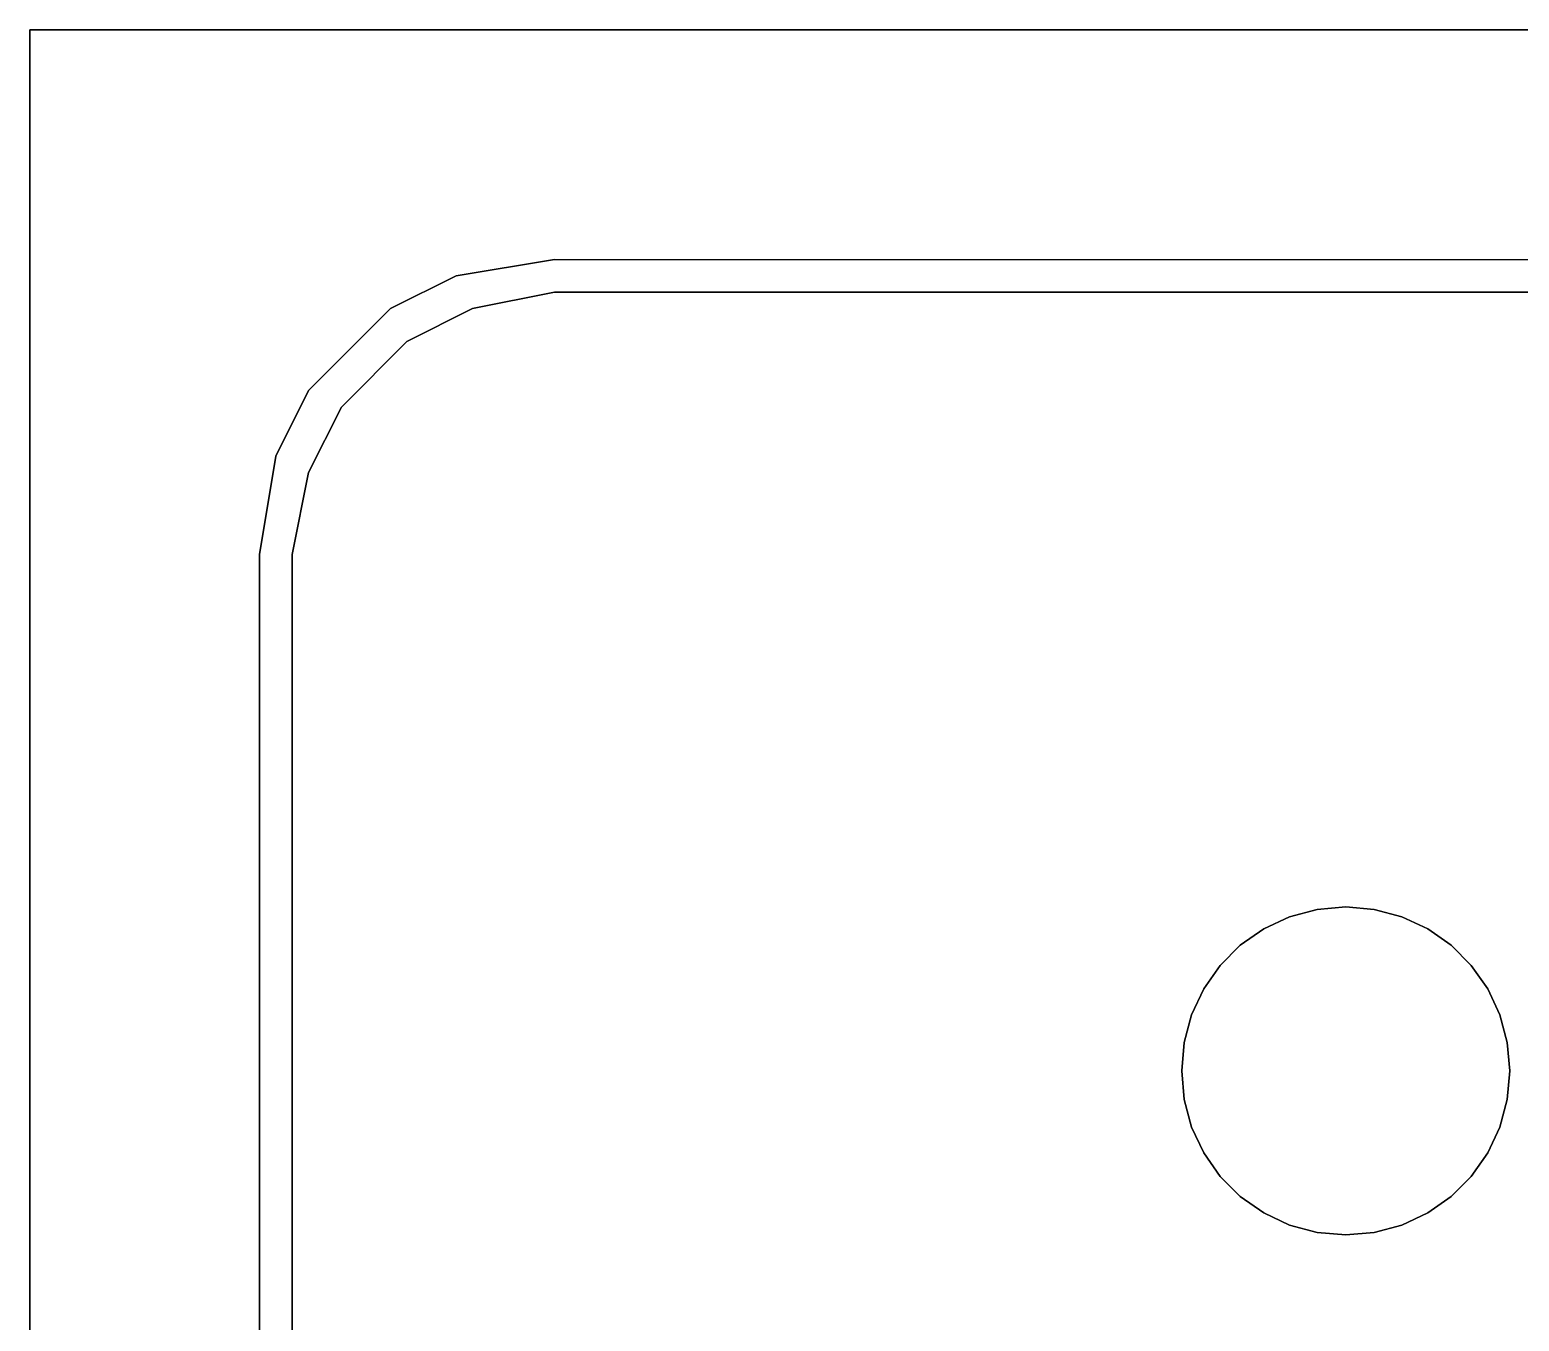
# Model space of a CAD drawing. Header units: inches. Extents: x -7543 to -822, y 102837 to 190349.
# Drawn here: x -829.83032 to -829.82455, y 102837.01443 to 102837.01943 of the extents above; entities that cross this region are included whole.
import ezdxf

# ---------------------------------------------------------------- set-up
doc = ezdxf.new("R2010")
doc.units = ezdxf.units.IN
doc.header["$MEASUREMENT"] = 0
doc.layers.add('TEFRİŞ', color=7, linetype='Continuous', lineweight=25, true_color=0x78462c)

msp = doc.modelspace()

# ---------------------------------------------------------------- linework, layer by layer
at = {"layer": 'TEFRİŞ'}
for p, q in [((-829.8282879, 102837.0185418, -0.004191), (-829.8286689, 102837.0184783, -0.004191)), ((-829.8282879, 102837.0185418, -0.004191), (-829.8223519, 102837.0185418, -0.004191)), ((-829.8286689, 102837.0184783, -0.004191), (-829.8289229, 102837.0183513, -0.004191)), ((-829.8282879, 102837.0184148, -0.004191), (-829.8286054, 102837.0183513, -0.004191)), ((-829.8289229, 102837.0183513, -0.004191), (-829.8292404, 102837.0180338, -0.004191)), ((-829.8286054, 102837.0183513, -0.004191), (-829.8288594, 102837.0182243, -0.004191)), ((-829.8288594, 102837.0182243, -0.004191), (-829.8291134, 102837.0179703, -0.004191)), ((-829.8292404, 102837.0180338, -0.004191), (-829.8293674, 102837.0177798, -0.004191)), ((-829.8291134, 102837.0179703, -0.004191), (-829.8292404, 102837.0177163, -0.004191)), ((-829.8293674, 102837.0177798, -0.004191), (-829.8294309, 102837.0173988, -0.004191)), ((-829.8292404, 102837.0177163, -0.004191), (-829.8293039, 102837.0173988, -0.004191)), ((-829.8294309, 102837.0127328, -0.004191), (-829.8294309, 102837.0173988, -0.004191))]:
    msp.add_line(p, q, dxfattribs=at)
for points, invisible_edges in [([(-829.8289229, 102837.0183513), (-829.8296849, 102837.0194308), (-829.8303199, 102837.0194308)], 9), ([(-829.8292404, 102837.0180338), (-829.8289229, 102837.0183513), (-829.8303199, 102837.0194308), (-829.8303199, 102837.0189228)], 10), ([(-829.8289229, 102837.0183513), (-829.8286689, 102837.0184783), (-829.8288594, 102837.0194308), (-829.8296849, 102837.0194308)], 10), ([(-829.8282879, 102837.0185418), (-829.8282879, 102837.0194308), (-829.8288594, 102837.0194308), (-829.8286689, 102837.0184783)], 5), ([(-829.8282879, 102837.0185418), (-829.8223519, 102837.0185418), (-829.8223519, 102837.0194308), (-829.8282879, 102837.0194308)], 11), ([(-829.8293674, 102837.0177798), (-829.8292404, 102837.0180338), (-829.8303199, 102837.0189228), (-829.8303199, 102837.0181608)], 10), ([(-829.8282879, 102837.0184148, -0.000127), (-829.8282879, 102837.0185418), (-829.8286689, 102837.0184783), (-829.8286054, 102837.0183513, -0.000127)], 5), ([(-829.8282879, 102837.0184148, -0.000127), (-829.8223519, 102837.0184148, -0.000127), (-829.8223519, 102837.0185418), (-829.8282879, 102837.0185418)], 14), ([(-829.8286689, 102837.0184783), (-829.8289229, 102837.0183513), (-829.8288594, 102837.0182243, -0.000127), (-829.8286054, 102837.0183513, -0.000127)], 10), ([(-829.8289229, 102837.0183513), (-829.8292404, 102837.0180338), (-829.8291134, 102837.0179703, -0.000127), (-829.8288594, 102837.0182243, -0.000127)], 10), ([(-829.8294309, 102837.0173988), (-829.8293674, 102837.0177798), (-829.8303199, 102837.0181608), (-829.8303199, 102837.0173988)], 10), ([(-829.8291134, 102837.0179703, -0.000127), (-829.8292404, 102837.0180338), (-829.8293674, 102837.0177798), (-829.8292404, 102837.0177163, -0.000127)], 5), ([(-829.8292404, 102837.0177163, -0.000127), (-829.8293674, 102837.0177798), (-829.8294309, 102837.0173988), (-829.8293039, 102837.0173988, -0.000127)], 5), ([(-829.8294309, 102837.0127328), (-829.8303199, 102837.0127328), (-829.8303199, 102837.0173988), (-829.8294309, 102837.0173988)], 5), ([(-829.8294309, 102837.0127328), (-829.8303199, 102837.0127328), (-829.8303199, 102837.0173988), (-829.8294309, 102837.0173988)], 5), ([(-829.8293039, 102837.0127328, -0.000127), (-829.8293039, 102837.0173988, -0.000127), (-829.8294309, 102837.0173988), (-829.8294309, 102837.0127328)], 10)]:
    msp.add_3dface(points, dxfattribs=dict(at, invisible_edges=invisible_edges))
for points in [[(-829.8203199, 102837.0194308, -0.000127), (-829.8303199, 102837.0194308, -0.000127), (-829.8303199, 102837.0194308), (-829.8203199, 102837.0194308)], [(-829.8303199, 102837.0094308, -0.000127), (-829.8303199, 102837.0194308, -0.000127), (-829.8303199, 102837.0194308), (-829.8303199, 102837.0094308)], [(-829.8282879, 102837.0184148, -0.004191), (-829.8286054, 102837.0183513, -0.004191), (-829.8286054, 102837.0183513, -0.000127), (-829.8282879, 102837.0184148, -0.000127)], [(-829.8223519, 102837.0184148, -0.004191), (-829.8282879, 102837.0184148, -0.004191), (-829.8282879, 102837.0184148, -0.000127), (-829.8223519, 102837.0184148, -0.000127)], [(-829.8286054, 102837.0183513, -0.004191), (-829.8288594, 102837.0182243, -0.004191), (-829.8288594, 102837.0182243, -0.000127), (-829.8286054, 102837.0183513, -0.000127)], [(-829.8288594, 102837.0182243, -0.004191), (-829.8291134, 102837.0179703, -0.004191), (-829.8291134, 102837.0179703, -0.000127), (-829.8288594, 102837.0182243, -0.000127)], [(-829.8292404, 102837.0177163, -0.004191), (-829.8291134, 102837.0179703, -0.004191), (-829.8291134, 102837.0179703, -0.000127), (-829.8292404, 102837.0177163, -0.000127)], [(-829.8292404, 102837.0177163, -0.004191), (-829.8293039, 102837.0173988, -0.004191), (-829.8293039, 102837.0173988, -0.000127), (-829.8292404, 102837.0177163, -0.000127)], [(-829.8293039, 102837.0173988, -0.004191), (-829.8293039, 102837.0127328, -0.004191), (-829.8293039, 102837.0127328, -0.000127), (-829.8293039, 102837.0173988, -0.000127)], [(-829.8255414, 102837.0159497, -0.004191), (-829.8254411, 102837.0159965, -0.004191), (-829.8254411, 102837.0159965, -0.004064), (-829.8255414, 102837.0159497, -0.004064)], [(-829.8254411, 102837.0159965, -0.004191), (-829.8253342, 102837.0160252, -0.004191), (-829.8253342, 102837.0160252, -0.004064), (-829.8254411, 102837.0159965, -0.004064)], [(-829.8253342, 102837.0160252, -0.004191), (-829.8252239, 102837.0160348, -0.004191), (-829.8252239, 102837.0160348, -0.004064), (-829.8253342, 102837.0160252, -0.004064)], [(-829.8252239, 102837.0160348, -0.004191), (-829.8251137, 102837.0160252, -0.004191), (-829.8251137, 102837.0160252, -0.004064), (-829.8252239, 102837.0160348, -0.004064)], [(-829.8251137, 102837.0160252, -0.004191), (-829.8250067, 102837.0159965, -0.004191), (-829.8250067, 102837.0159965, -0.004064), (-829.8251137, 102837.0160252, -0.004064)], [(-829.8250067, 102837.0159965, -0.004191), (-829.8249064, 102837.0159497, -0.004191), (-829.8249064, 102837.0159497, -0.004064), (-829.8250067, 102837.0159965, -0.004064)], [(-829.8256321, 102837.0158862, -0.004191), (-829.8255414, 102837.0159497, -0.004191), (-829.8255414, 102837.0159497, -0.004064), (-829.8256321, 102837.0158862, -0.004064)], [(-829.8249064, 102837.0159497, -0.004191), (-829.8248157, 102837.0158862, -0.004191), (-829.8248157, 102837.0158862, -0.004064), (-829.8249064, 102837.0159497, -0.004064)], [(-829.8257104, 102837.015808, -0.004191), (-829.8256321, 102837.0158862, -0.004191), (-829.8256321, 102837.0158862, -0.004064), (-829.8257104, 102837.015808, -0.004064)], [(-829.8248157, 102837.0158862, -0.004191), (-829.8247375, 102837.015808, -0.004191), (-829.8247375, 102837.015808, -0.004064), (-829.8248157, 102837.0158862, -0.004064)], [(-829.8257738, 102837.0157173, -0.004191), (-829.8257104, 102837.015808, -0.004191), (-829.8257104, 102837.015808, -0.004064), (-829.8257738, 102837.0157173, -0.004064)], [(-829.8247375, 102837.015808, -0.004191), (-829.824674, 102837.0157173, -0.004191), (-829.824674, 102837.0157173, -0.004064), (-829.8247375, 102837.015808, -0.004064)], [(-829.8258206, 102837.015617, -0.004191), (-829.8257738, 102837.0157173, -0.004191), (-829.8257738, 102837.0157173, -0.004064), (-829.8258206, 102837.015617, -0.004064)], [(-829.824674, 102837.0157173, -0.004191), (-829.8246272, 102837.015617, -0.004191), (-829.8246272, 102837.015617, -0.004064), (-829.824674, 102837.0157173, -0.004064)], [(-829.8258493, 102837.0155101, -0.004191), (-829.8258206, 102837.015617, -0.004191), (-829.8258206, 102837.015617, -0.004064), (-829.8258493, 102837.0155101, -0.004064)], [(-829.8246272, 102837.015617, -0.004191), (-829.8245986, 102837.0155101, -0.004191), (-829.8245986, 102837.0155101, -0.004064), (-829.8246272, 102837.015617, -0.004064)], [(-829.8258589, 102837.0153998, -0.004191), (-829.8258493, 102837.0155101, -0.004191), (-829.8258493, 102837.0155101, -0.004064), (-829.8258589, 102837.0153998, -0.004064)], [(-829.8245986, 102837.0155101, -0.004191), (-829.8245889, 102837.0153998, -0.004191), (-829.8245889, 102837.0153998, -0.004064), (-829.8245986, 102837.0155101, -0.004064)], [(-829.8258493, 102837.0152895, -0.004191), (-829.8258589, 102837.0153998, -0.004191), (-829.8258589, 102837.0153998, -0.004064), (-829.8258493, 102837.0152895, -0.004064)], [(-829.8258589, 102837.0153998, -0.004191), (-829.8258589, 102837.0153998, -0.004191), (-829.8258589, 102837.0153998, -0.004064)], [(-829.8245889, 102837.0153998, -0.004191), (-829.8245986, 102837.0152895, -0.004191), (-829.8245986, 102837.0152895, -0.004064), (-829.8245889, 102837.0153998, -0.004064)], [(-829.8245889, 102837.0153998, -0.004191), (-829.8245889, 102837.0153998, -0.004191), (-829.8245889, 102837.0153998, -0.004064)], [(-829.8258206, 102837.0151826, -0.004191), (-829.8258493, 102837.0152895, -0.004191), (-829.8258493, 102837.0152895, -0.004064), (-829.8258206, 102837.0151826, -0.004064)], [(-829.8245986, 102837.0152895, -0.004191), (-829.8246272, 102837.0151826, -0.004191), (-829.8246272, 102837.0151826, -0.004064), (-829.8245986, 102837.0152895, -0.004064)], [(-829.8257738, 102837.0150823, -0.004191), (-829.8258206, 102837.0151826, -0.004191), (-829.8258206, 102837.0151826, -0.004064), (-829.8257738, 102837.0150823, -0.004064)], [(-829.8246272, 102837.0151826, -0.004191), (-829.824674, 102837.0150823, -0.004191), (-829.824674, 102837.0150823, -0.004064), (-829.8246272, 102837.0151826, -0.004064)], [(-829.8257104, 102837.0149916, -0.004191), (-829.8257738, 102837.0150823, -0.004191), (-829.8257738, 102837.0150823, -0.004064), (-829.8257104, 102837.0149916, -0.004064)], [(-829.824674, 102837.0150823, -0.004191), (-829.8247375, 102837.0149916, -0.004191), (-829.8247375, 102837.0149916, -0.004064), (-829.824674, 102837.0150823, -0.004064)], [(-829.8256321, 102837.0149134, -0.004191), (-829.8257104, 102837.0149916, -0.004191), (-829.8257104, 102837.0149916, -0.004064), (-829.8256321, 102837.0149134, -0.004064)], [(-829.8247375, 102837.0149916, -0.004191), (-829.8248157, 102837.0149134, -0.004191), (-829.8248157, 102837.0149134, -0.004064), (-829.8247375, 102837.0149916, -0.004064)], [(-829.8255414, 102837.0148499, -0.004191), (-829.8256321, 102837.0149134, -0.004191), (-829.8256321, 102837.0149134, -0.004064), (-829.8255414, 102837.0148499, -0.004064)], [(-829.8248157, 102837.0149134, -0.004191), (-829.8249064, 102837.0148499, -0.004191), (-829.8249064, 102837.0148499, -0.004064), (-829.8248157, 102837.0149134, -0.004064)], [(-829.8254411, 102837.0148031, -0.004191), (-829.8255414, 102837.0148499, -0.004191), (-829.8255414, 102837.0148499, -0.004064), (-829.8254411, 102837.0148031, -0.004064)], [(-829.8249064, 102837.0148499, -0.004191), (-829.8250067, 102837.0148031, -0.004191), (-829.8250067, 102837.0148031, -0.004064), (-829.8249064, 102837.0148499, -0.004064)], [(-829.8253342, 102837.0147744, -0.004191), (-829.8254411, 102837.0148031, -0.004191), (-829.8254411, 102837.0148031, -0.004064), (-829.8253342, 102837.0147744, -0.004064)], [(-829.8250067, 102837.0148031, -0.004191), (-829.8251137, 102837.0147744, -0.004191), (-829.8251137, 102837.0147744, -0.004064), (-829.8250067, 102837.0148031, -0.004064)], [(-829.8252239, 102837.0147648, -0.004191), (-829.8253342, 102837.0147744, -0.004191), (-829.8253342, 102837.0147744, -0.004064), (-829.8252239, 102837.0147648, -0.004064)], [(-829.8251137, 102837.0147744, -0.004191), (-829.8252239, 102837.0147648, -0.004191), (-829.8252239, 102837.0147648, -0.004064), (-829.8251137, 102837.0147744, -0.004064)]]:
    msp.add_3dface(points, dxfattribs=at)

doc.saveas('drawing.dxf')
